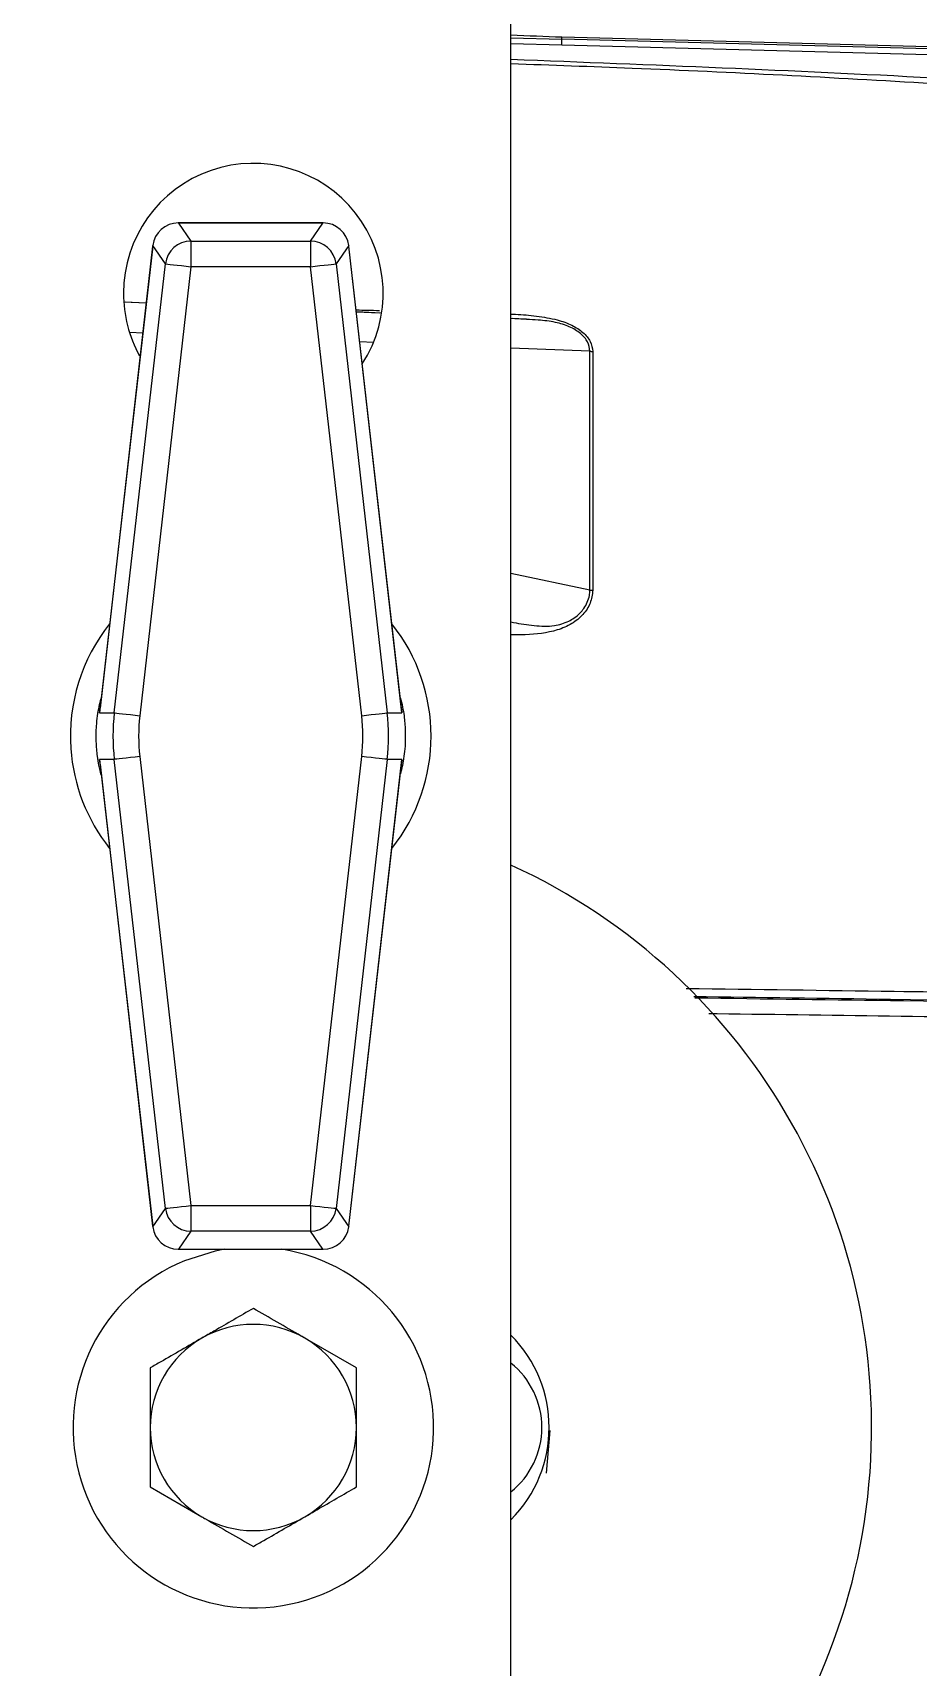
# Model space of a CAD drawing. Extents: x 7 to 113, y 1 to 87.
# Drawn here: x 81.824 to 83.973, y 36.237 to 40.2 of the extents above; entities that cross this region are included whole.
import ezdxf

# ---------------------------------------------------------------- set-up
doc = ezdxf.new("R2010")
doc.units = 0
doc.header["$MEASUREMENT"] = 0
doc.layers.add('OBJECT', color=7, linetype='CONTINUOUS')

msp = doc.modelspace()

# ---------------------------------------------------------------- linework, layer by layer
at = {"layer": 'OBJECT'}
for p, q in [((82.9846, 36.0256), (82.9846, 44.9982)), ((82.9846, 40.1877), (83.1082, 40.1844)), ((87.3509, 40.0777), (83.1082, 40.1888)), ((83.1082, 40.1844), (83.1082, 40.1888)), ((83.1077, 40.1698), (82.9846, 40.1731)), ((83.1079, 40.1698), (83.1077, 40.1698)), ((87.3506, 40.059), (83.1079, 40.1698)), ((87.3509, 40.0735), (83.1082, 40.1844)), ((82.5293, 39.7388), (82.1773, 39.7388)), ((82.178, 39.7385), (82.2082, 39.6948)), ((82.5286, 39.7385), (82.178, 39.7385)), ((82.4984, 39.6948), (82.5286, 39.7385)), ((82.1154, 39.6825), (81.9865, 38.5509)), ((82.1153, 39.6825), (81.9876, 38.5623)), ((82.1153, 39.6825), (82.1154, 39.6825)), ((82.1155, 39.6848), (82.1156, 39.684)), ((82.1463, 39.6396), (82.1156, 39.684)), ((82.2082, 39.6948), (82.4984, 39.6948)), ((82.2082, 39.6948), (82.2082, 39.6325)), ((82.4984, 39.6948), (82.4984, 39.6325)), ((82.5911, 39.684), (82.5604, 39.6396)), ((82.5911, 39.684), (82.5911, 39.6848)), ((82.7202, 38.5509), (82.5912, 39.6825)), ((82.5912, 39.6825), (82.5914, 39.6825)), ((82.719, 38.5623), (82.5914, 39.6825)), ((82.0222, 38.5509), (82.1463, 39.6396)), ((82.5604, 39.6396), (82.6844, 38.5509)), ((82.2082, 39.6325), (82.0842, 38.5439)), ((82.4984, 39.6325), (82.2082, 39.6325)), ((82.6225, 38.5439), (82.4984, 39.6325)), ((82.0995, 39.5444), (82.0453, 39.5467)), ((82.0995, 39.5442), (82.049, 39.5464)), ((82.6709, 39.5202), (82.6096, 39.5228)), ((82.6646, 39.5202), (82.6096, 39.5225)), ((83.0223, 39.505), (82.9846, 39.5066)), ((82.0912, 39.4716), (82.0596, 39.4729)), ((82.6511, 39.4489), (82.6178, 39.4503)), ((83.1761, 39.4277), (82.9846, 39.4354)), ((83.1761, 38.8484), (82.9846, 38.8888)), ((83.1761, 38.8484), (83.1831, 38.848)), ((81.9865, 38.5509), (82.0222, 38.5509)), ((82.6844, 38.5509), (82.7202, 38.5509)), ((82.0842, 38.4451), (82.2082, 37.3564)), ((82.4984, 37.3564), (82.6225, 38.4451)), ((82.0222, 38.438), (81.9865, 38.438)), ((81.9865, 38.438), (82.1154, 37.3065)), ((81.9876, 38.4266), (82.1153, 37.3065)), ((82.1463, 37.3494), (82.0222, 38.438)), ((82.6844, 38.438), (82.5604, 37.3494)), ((82.5912, 37.3065), (82.7202, 38.438)), ((82.5914, 37.3065), (82.719, 38.4266)), ((82.7202, 38.438), (82.6844, 38.438)), ((82.1156, 37.3049), (82.1463, 37.3494)), ((82.2082, 37.3564), (82.4984, 37.3564)), ((82.2082, 37.3564), (82.2082, 37.2942)), ((82.4984, 37.3564), (82.4984, 37.2942)), ((82.5604, 37.3494), (82.5911, 37.3049)), ((82.1154, 37.3065), (82.1153, 37.3065)), ((82.1156, 37.3049), (82.1155, 37.3041)), ((82.5911, 37.3041), (82.5911, 37.3049)), ((82.5914, 37.3065), (82.5912, 37.3065)), ((82.2082, 37.2942), (82.178, 37.2504)), ((82.4984, 37.2942), (82.2082, 37.2942)), ((82.5286, 37.2504), (82.4984, 37.2942)), ((82.1773, 37.2502), (82.5293, 37.2502)), ((82.178, 37.2504), (82.5286, 37.2504)), ((82.6096, 36.9626), (82.4846, 37.0347)), ((82.1096, 36.9626), (82.1096, 36.8182)), ((82.6096, 36.6739), (82.6096, 36.8182)), ((83.0708, 36.7071), (83.0795, 36.8109)), ((82.1096, 36.6739), (82.2346, 36.6017))]:
    msp.add_line(p, q, dxfattribs=at)
at = {"layer": 'OBJECT', "flags": 128}
for points in [[(82.1463, 39.6396), (82.1482, 39.6394), (82.1522, 39.6389), (82.1581, 39.6382), (82.1659, 39.6373), (82.1751, 39.6363), (82.1854, 39.6351), (82.1966, 39.6338), (82.2082, 39.6325)], [(82.4984, 39.6325), (82.51, 39.6338), (82.5212, 39.6351), (82.5316, 39.6363), (82.5408, 39.6373), (82.5485, 39.6382), (82.5545, 39.6389), (82.5585, 39.6394), (82.5604, 39.6396)], [(82.0222, 38.5509), (82.0241, 38.5507), (82.0281, 38.5503), (82.0341, 38.5496), (82.0418, 38.5487), (82.051, 38.5477), (82.0614, 38.5465), (82.0726, 38.5452), (82.0842, 38.5439)], [(82.6225, 38.5439), (82.6341, 38.5452), (82.6452, 38.5465), (82.6556, 38.5477), (82.6648, 38.5487), (82.6725, 38.5496), (82.6785, 38.5503), (82.6825, 38.5507), (82.6844, 38.5509)], [(82.0842, 38.4451), (82.0726, 38.4437), (82.0614, 38.4425), (82.051, 38.4413), (82.0418, 38.4402), (82.0341, 38.4394), (82.0281, 38.4387), (82.0241, 38.4382), (82.0222, 38.438)], [(82.6844, 38.438), (82.6825, 38.4382), (82.6785, 38.4387), (82.6725, 38.4394), (82.6648, 38.4402), (82.6556, 38.4413), (82.6452, 38.4425), (82.6341, 38.4437), (82.6225, 38.4451)], [(82.1463, 37.3494), (82.1482, 37.3496), (82.1522, 37.35), (82.1581, 37.3507), (82.1659, 37.3516), (82.1751, 37.3526), (82.1854, 37.3538), (82.1966, 37.3551), (82.2082, 37.3564)], [(82.4984, 37.3564), (82.51, 37.3551), (82.5212, 37.3538), (82.5316, 37.3526), (82.5408, 37.3516), (82.5485, 37.3507), (82.5545, 37.35), (82.5585, 37.3496), (82.5604, 37.3494)], [(82.2901, 37.2502), (82.2674, 37.2459), (82.1925, 37.2226)]]:
    msp.add_lwpolyline(points, dxfattribs=at)
at = {"layer": 'OBJECT'}
for centre, radius, start, end in [((81.0596, -10.4298), 50.66, 87.68235, 87.82233), ((80.324, 40.2857), 2.7861, 357.6154, 357.9153), ((82.3596, 39.5682), 0.315, 327.0561, 180), ((82.2085, 39.632), 0.0627, 90.3087, 173.1032), ((82.4981, 39.632), 0.0627, 6.8968, 89.6913), ((82.3596, 39.5682), 0.315, 180, 208.766), ((82.3533, 38.4945), 0.4375, 141.4997, 183.9748), ((82.3533, 38.4945), 0.4375, 321.4997, 38.5003), ((82.3533, 38.4945), 0.4375, 183.9748, 218.5003), ((82.3596, 36.8182), 1.5, 209.9264, 65.3757), ((82.2085, 37.3569), 0.0627, 186.8973, 269.691), ((82.4981, 37.3569), 0.0627, 270.309, 353.1027), ((82.3596, 36.8182), 0.4375, 112.4483, 80.8696), ((82.3596, 36.8182), 0.25, 60, 120), ((82.3596, 36.8182), 0.25, 120, 180), ((82.3596, 36.8182), 0.25, 0, 60), ((82.7596, 36.8182), 0.3175, 315.1261, 44.8739), ((82.8596, 36.8182), 0.2, 0, 51.3178), ((82.3596, 36.8182), 0.25, 180, 240), ((82.3596, 36.8182), 0.25, 300, 0), ((82.8596, 36.8182), 0.2, 308.6822, 0), ((82.3596, 36.8182), 0.25, 240, 300)]:
    msp.add_arc(centre, radius, start, end, dxfattribs=at)
for centre, major_axis, ratio, start_param, end_param in [((82.178, 39.6763), (0.0606, -0.017), 0.988785, 1.841761, 3.2937), ((82.5286, 39.6763), (0.0606, 0.017), 0.988785, 6.131077, 7.583017), ((82.1159, 39.6825), (0.00086, 0.0075), 0.069473, 1.372627, 1.57875), ((82.5907, 39.6825), (-0.00086, 0.0075), 0.069473, 4.704435, 4.910558), ((82.5199, 38.4945), (0.5009, 0), 0.998148, 3.028424, 3.254762), ((82.5199, 38.4945), (0.4386, 0), 0.997533, 3.028424, 3.254762), ((82.1867, 38.4945), (-0.4386, 0), 0.997533, 3.028424, 3.254762), ((82.1867, 38.4945), (0.5009, 0), 0.998148, 6.170016, 6.396354), ((82.1159, 37.3065), (-0.00086, 0.0075), 0.069473, 1.562842, 1.768966), ((82.178, 37.3127), (0.0606, 0.017), 0.988785, 2.989485, 4.441424), ((82.5286, 37.3127), (0.0606, -0.017), 0.988785, 4.983354, 6.435293), ((82.5907, 37.3065), (0.00086, 0.0075), 0.069473, 4.51422, 4.720343)]:
    msp.add_ellipse(centre, major_axis=major_axis, ratio=ratio, start_param=start_param, end_param=end_param, dxfattribs=at)
for points, knots in [([(83.1079, 40.1698), (83.1079, 40.1717), (83.108, 40.1754), (83.1081, 40.1801), (83.1082, 40.1835), (83.1082, 40.1841), (83.1082, 40.1844)], [0, 0, 0, 0, 0.249999, 0.499999, 0.749999, 1, 1, 1, 1]), ([(82.9846, 40.1355), (83.3262, 40.1223), (84.1593, 40.0899), (85.4815, 39.9915), (86.4594, 39.8857), (86.9482, 39.8329)], [0, 0, 0, 0, 0.257951, 0.629014, 1, 1, 1, 1]), ([(86.9465, 39.8184), (86.714, 39.8447), (86.2411, 39.8983), (85.5185, 39.967), (84.7716, 40.0279), (84.0222, 40.0768), (83.4238, 40.109), (83.0826, 40.1208), (82.9846, 40.1242)], [0, 0, 0, 0, 0.176631, 0.359219, 0.547766, 0.742271, 0.925992, 1, 1, 1, 1]), ([(82.1155, 39.6848), (82.1155, 39.6846), (82.1154, 39.6839), (82.1153, 39.6831), (82.1153, 39.6825)], [0, 0, 0, 0, 0.251095, 1, 1, 1, 1]), ([(82.5914, 39.6825), (82.5914, 39.6827), (82.5913, 39.6835), (82.5912, 39.6842), (82.5911, 39.6848)], [0, 0, 0, 0, 0.2493671, 1, 1, 1, 1]), ([(82.609, 39.5278), (82.6278, 39.5274), (82.6466, 39.527), (82.6654, 39.5266), (82.6654, 39.5266)], [0, 0, 0, 0, 0.996243, 1, 1, 1, 1]), ([(82.9846, 39.5177), (82.9883, 39.5176), (83.009, 39.5168), (83.047, 39.5134), (83.094, 39.5056), (83.133, 39.4918), (83.1607, 39.4736), (83.1792, 39.4516), (83.1818, 39.4352), (83.1831, 39.4271)], [0, 0, 0, 0, 0.04088, 0.227855, 0.418299, 0.567523, 0.70923, 0.854708, 1, 1, 1, 1]), ([(83.0223, 39.5049), (83.0176, 39.5052), (83.0065, 39.5059), (82.9956, 39.5064), (82.9892, 39.5066)], [0, 0, 0, 0, 0.41689, 1, 1, 1, 1]), ([(83.1761, 39.4277), (83.1749, 39.4353), (83.1725, 39.4506), (83.1546, 39.4714), (83.1275, 39.4881), (83.0913, 39.4989), (83.0551, 39.5032), (83.0318, 39.5044), (83.0223, 39.5049)], [0, 0, 0, 0, 0.169474, 0.339572, 0.508222, 0.676895, 0.867999, 1, 1, 1, 1]), ([(83.1761, 38.8484), (83.176, 38.9539), (83.176, 39.165), (83.176, 39.3401), (83.1761, 39.4277)], [0, 0, 0, 0, 0.499779, 1, 1, 1, 1]), ([(83.1761, 39.4277), (83.1772, 39.4275), (83.1796, 39.4273), (83.1819, 39.4271), (83.1831, 39.4271)], [0, 0, 0, 0, 0.500001, 1, 1, 1, 1]), ([(83.1831, 39.4271), (83.1831, 39.3396), (83.1832, 39.1645), (83.1831, 38.9535), (83.1831, 38.848)], [0, 0, 0, 0, 0.500003, 1, 1, 1, 1]), ([(82.9846, 38.7712), (82.9866, 38.7708), (83.0053, 38.7672), (83.0402, 38.7616), (83.0867, 38.7598), (83.1195, 38.7696), (83.1396, 38.7813), (83.1519, 38.7919), (83.1625, 38.8048), (83.1704, 38.8191), (83.1754, 38.8342), (83.1758, 38.8441), (83.1761, 38.8484)], [0, 0, 0, 0, 0.02397, 0.221866, 0.412852, 0.559625, 0.626325, 0.706786, 0.771644, 0.853474, 0.936537, 1, 1, 1, 1]), ([(83.1831, 38.848), (83.1818, 38.8375), (83.1791, 38.8166), (83.1605, 38.7884), (83.1329, 38.7655), (83.0858, 38.7459), (83.0341, 38.7397), (82.9961, 38.7399), (82.9846, 38.74)], [0, 0, 0, 0, 0.145404, 0.291057, 0.43334, 0.582158, 0.872463, 1, 1, 1, 1]), ([(81.9906, 38.4009), (81.9886, 38.4083), (81.9851, 38.4216), (81.9808, 38.4488), (81.9779, 38.481), (81.9785, 38.5154), (81.9821, 38.5529), (81.987, 38.5727), (81.9903, 38.586)], [0, 0, 0, 0, 0.1481991, 0.2666235, 0.4434549, 0.621102, 0.7446764, 1, 1, 1, 1]), ([(82.7161, 38.5881), (82.718, 38.5807), (82.7215, 38.5673), (82.7259, 38.5402), (82.7287, 38.5079), (82.7282, 38.4735), (82.7245, 38.436), (82.7196, 38.4162), (82.7163, 38.4029)], [0, 0, 0, 0, 0.148199, 0.266623, 0.443454, 0.621103, 0.744676, 1, 1, 1, 1]), ([(81.9865, 38.5509), (81.9865, 38.5512), (81.9868, 38.555), (81.9875, 38.5588), (81.988, 38.5623)], [0, 0, 0, 0, 0.073448, 1, 1, 1, 1]), ([(82.7186, 38.5623), (82.7192, 38.5588), (82.7198, 38.555), (82.7201, 38.5512), (82.7202, 38.5509)], [0, 0, 0, 0, 0.926552, 1, 1, 1, 1]), ([(81.988, 38.4267), (81.9875, 38.4301), (81.9868, 38.4339), (81.9865, 38.4377), (81.9865, 38.438)], [0, 0, 0, 0, 0.926529, 1, 1, 1, 1]), ([(82.7202, 38.438), (82.7201, 38.4377), (82.7198, 38.4339), (82.7192, 38.4301), (82.7186, 38.4267)], [0, 0, 0, 0, 0.073471, 1, 1, 1, 1]), ([(83.4098, 37.8828), (83.578, 37.8805), (83.9973, 37.8748), (84.679, 37.8658), (85.4458, 37.8558), (86.2058, 37.846), (86.7026, 37.8398), (86.9465, 37.8367)], [0, 0, 0, 0, 0.142368, 0.354744, 0.577357, 0.79244, 1, 1, 1, 1]), ([(86.9496, 37.8168), (86.4438, 37.8231), (85.4312, 37.8357), (84.2561, 37.851), (83.5875, 37.8602), (83.4283, 37.8624)], [0, 0, 0, 0, 0.432006, 0.864763, 1, 1, 1, 1]), ([(83.4305, 37.86), (83.5994, 37.8577), (84.288, 37.8482), (85.4937, 37.8325), (86.527, 37.8197), (87.0433, 37.8133)], [0, 0, 0, 0, 0.1398204, 0.5701913, 1, 1, 1, 1]), ([(83.4648, 37.8221), (83.4716, 37.822), (83.7759, 37.8178), (84.382, 37.8098), (85.2818, 37.7982), (86.1726, 37.787), (86.7607, 37.7799), (87.0488, 37.7765)], [0, 0, 0, 0, 0.005638, 0.253972, 0.506326, 0.7581146, 1, 1, 1, 1]), ([(82.1153, 37.3065), (82.1153, 37.3063), (82.1154, 37.3055), (82.1155, 37.3047), (82.1155, 37.3041)], [0, 0, 0, 0, 0.2492898, 1, 1, 1, 1]), ([(82.5911, 37.3041), (82.5911, 37.3043), (82.5912, 37.3051), (82.5913, 37.3059), (82.5914, 37.3065)], [0, 0, 0, 0, 0.251203, 1, 1, 1, 1]), ([(82.3596, 37.1069), (82.3279, 37.0886), (82.2867, 37.0648), (82.2444, 37.0404), (82.2346, 37.0347)], [0, 0, 0, 0, 0.76815, 1, 1, 1, 1]), ([(82.4846, 37.0347), (82.4816, 37.0364), (82.4394, 37.0608), (82.398, 37.0847), (82.3596, 37.1069)], [0, 0, 0, 0, 0.0702143, 1, 1, 1, 1]), ([(82.2346, 37.0347), (82.2012, 37.0155), (82.1589, 36.991), (82.1182, 36.9675), (82.1096, 36.9626)], [0, 0, 0, 0, 0.788999, 1, 1, 1, 1]), ([(82.6096, 36.8182), (82.6096, 36.8216), (82.6096, 36.8704), (82.6096, 36.9182), (82.6096, 36.9626)], [0, 0, 0, 0, 0.070214, 1, 1, 1, 1]), ([(82.1096, 36.8182), (82.1096, 36.8148), (82.1096, 36.7661), (82.1096, 36.7183), (82.1096, 36.6739)], [0, 0, 0, 0, 0.070214, 1, 1, 1, 1]), ([(82.4846, 36.6017), (82.4944, 36.6074), (82.5367, 36.6318), (82.5779, 36.6556), (82.6096, 36.6739)], [0, 0, 0, 0, 0.231849, 1, 1, 1, 1]), ([(82.2346, 36.6017), (82.2375, 36.6), (82.2797, 36.5756), (82.3211, 36.5518), (82.3596, 36.5295)], [0, 0, 0, 0, 0.070214, 1, 1, 1, 1]), ([(82.3596, 36.5295), (82.3682, 36.5345), (82.4089, 36.558), (82.4512, 36.5824), (82.4846, 36.6017)], [0, 0, 0, 0, 0.211001, 1, 1, 1, 1])]:
    msp.add_open_spline(points, degree=3, knots=knots, dxfattribs=at)

doc.saveas('drawing.dxf')
